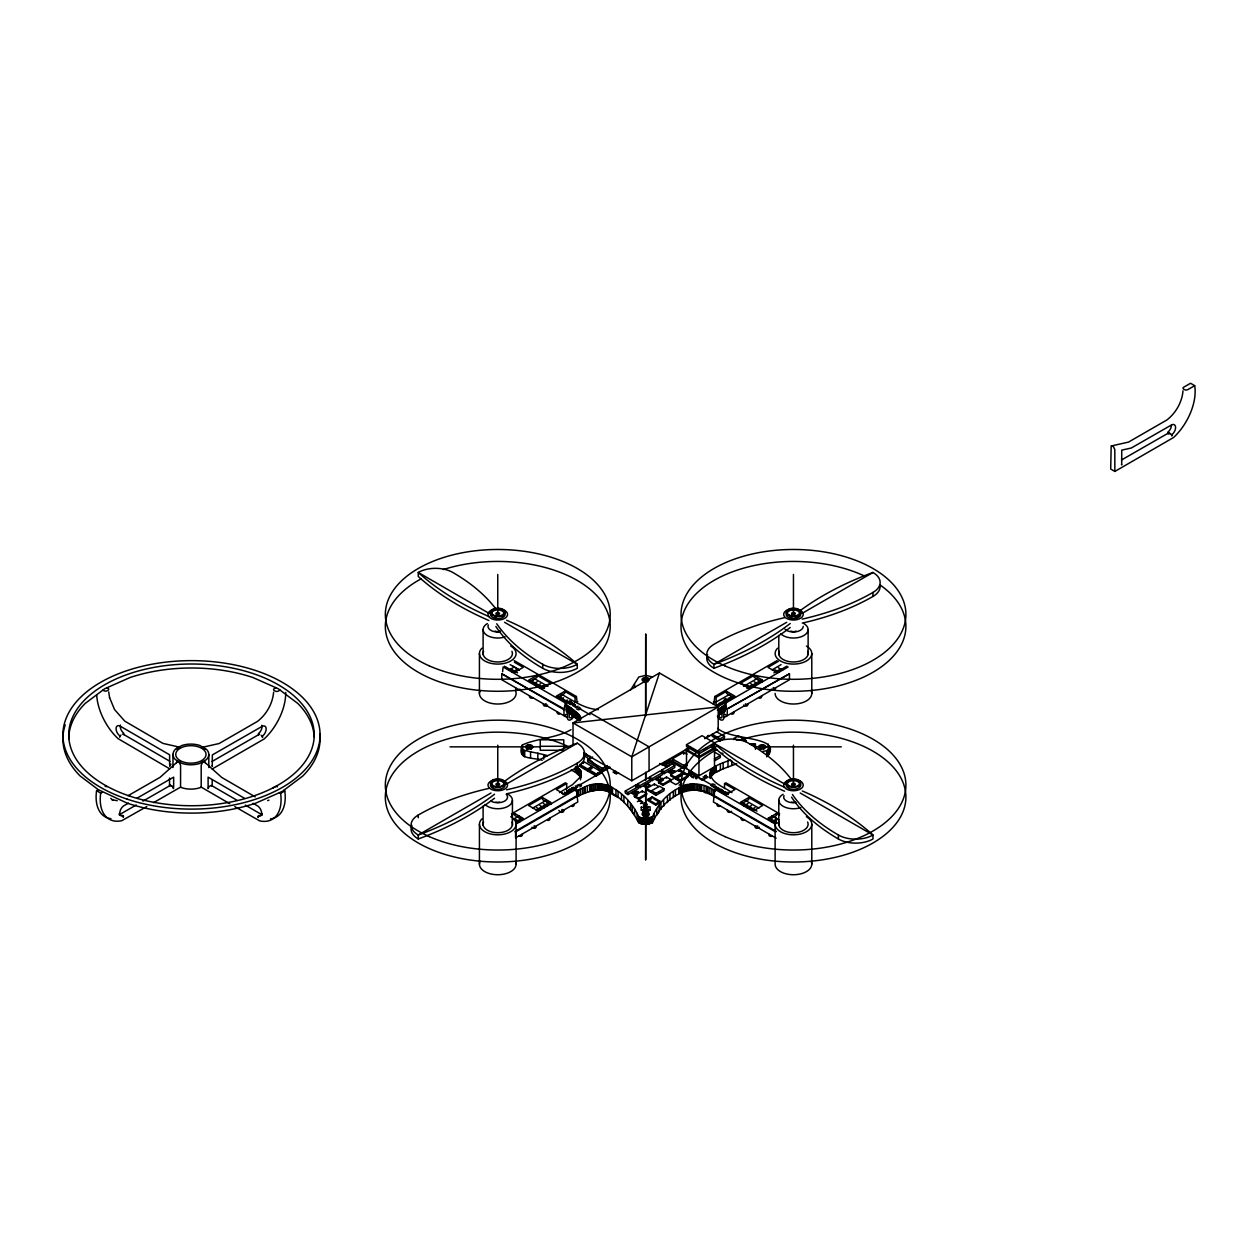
<?xml version="1.0" encoding="UTF-8"?>
<svg xmlns="http://www.w3.org/2000/svg" width="1258" height="1258" viewBox="0 0 1258 1258"><rect width="100%" height="100%" fill="white"/><g stroke="black" fill="none" stroke-linecap="round" stroke-linejoin="round"><path stroke-width="1.5" d="M172.362 786.454A2.437 1.415 60.2 0 1 173.588 788.577L172.362 786.454A6.18 3.554 60.2 0 0 170.789 785.542A2.437 1.415 60.2 0 0 169.563 786.25L169.516 778.073M173.651 787.131L173.651 777.145L136.823 798.311M153.555 802.651L180.554 787.146L180.586 765.273L179.312 762.521A5.913 3.412 60.2 0 0 177.724 761.593L160.002 777.381L128.017 795.732M571.022 729.687C556.146 738.242 537.213 738.179 522.447 744.925C515.89 760.461 533.549 757.143 542.229 760.272M521.85 746.859L522.447 754.769L522.007 745.868M523.611 756.074L523.611 750.098L522.447 748.777M530.562 757.835L530.562 751.844L523.611 750.098M537.826 759.234L537.826 753.243L530.562 751.844M543.708 759.124L543.708 754.643L537.826 753.243M571.022 713.994L571.022 708.002L566.21 704.936L566.21 710.927L578.869 720.535L578.869 714.544L571.022 708.002M572.516 715.063L572.516 709.072M576.982 773.072L576.982 767.097L580.803 771.06L580.803 777.051L575.205 772.019L575.205 767.537M575.834 772.381L575.834 766.389M576.133 717.956L576.133 711.965M577.485 719.167L577.485 713.176M578.46 774.142L578.46 768.151M579.545 719.812L578.869 714.544M579.875 775.431L579.875 769.44M580.504 779.818L580.803 771.06M580.567 776.469L580.567 770.494M580.504 719.875L579.545 715.315M581.054 776.296L581.054 771.799M581.275 777.46L581.18 772.396M582.297 788.216L577.107 790.606L577.107 796.581L582.297 794.207L582.297 788.216C605.491 774.519 629.503 796.33 638.797 816.709L638.797 822.701L640.086 823.33L646.549 824.32L652.603 822.701C662.321 798.421 691.523 779.174 715.456 797.195M582.297 794.207L583.948 793.515L583.948 787.539M583.948 793.515L585.269 793.012L585.269 787.021M585.269 793.012L592.156 790.779L592.156 784.803M589.735 785.432L589.735 791.424L597 790.103L597 784.127M597 790.103L598.336 790.04L598.336 784.048M598.336 790.04L599.28 790.024L599.28 784.048M602.488 784.174L602.488 790.166C619.109 793.153 631.17 808.658 638.797 822.701L637.067 819.304L637.067 813.313M603.761 790.307L603.761 784.316M604.768 790.449L604.768 784.457M606.576 790.842L606.576 784.85M608.809 791.659L608.809 785.668M612.473 793.546L612.473 787.555M618.055 797.556L618.055 791.565M623.921 802.541L623.921 796.55M627.726 806.331L627.726 800.34M632.208 805.733L632.208 811.725L634.63 815.121L634.63 809.13M638.765 799.302L638.765 798.107L646.675 793.546L646.675 794.741L638.765 799.302L634.378 796.77L634.378 795.575L642.272 791.015L646.675 793.546M640.086 817.338L640.809 823.597L640.086 817.338L638.797 816.709M641.313 806.771L641.297 810.278L650.103 810.278L650.103 806.771L641.313 807.463M641.58 823.817L640.809 817.606M642.351 824.006L641.58 817.826M643.168 824.147L643.168 818.156L642.351 818.015M643.168 818.156L644.851 818.329L644.851 824.32L646.549 824.32L646.549 818.329L652.603 816.725C662.321 792.43 691.523 773.183 715.456 791.203M647.398 824.257L647.398 818.266M649.049 824.006L649.049 818.015M651.314 823.33L651.314 817.338M651.99 817.04L651.99 823.031L652.603 816.725M660.922 809.539L660.922 803.548M663.674 806.347L663.674 800.355M667.479 802.541L667.495 796.566M669.901 800.355L669.901 794.364M675.436 795.968L675.436 789.977M680.751 786.533L680.751 792.524L679.556 793.185L679.556 787.194M685.704 784.63L685.704 790.622L683.55 791.266L683.55 785.275M692.12 790.024L692.12 784.048M693.064 790.04L693.064 784.048M696.067 790.26L696.067 784.284M699.244 784.803L699.244 790.779L697.624 790.48L697.624 784.505M700.329 791.046L700.329 785.055M706.131 787.021L706.131 793.012L704.024 792.226L704.024 786.234M707.452 793.515L707.452 787.539M709.103 794.207L709.103 788.216M710.345 777.79C708.223 765.745 722.108 763.653 730.521 759.895M712.987 795.952L712.987 789.961M714.292 796.581L714.292 790.606M711.147 769.943L710.597 777.051L714.418 773.072L714.418 767.097M722.517 706.571L718.884 709.072L718.884 715.063L725.237 710.927L725.237 704.936L722.517 706.571L722.517 712.563L717.343 716.242M714.418 773.072L723.146 768.811L723.146 762.82M723.492 711.965L723.492 705.974M769.503 746.356L767.27 750.491L766.704 756.829C784.945 735.647 731.008 741.056 717.595 728.335M767.789 750.098L767.789 756.074L768.638 749.233M768.245 747.016L768.245 744.028M768.968 754.769L768.968 748.777M715 784.866L713.019 783.923A3.365 1.934 0 0 0 710.723 785.055L712.201 786.486M262.151 815.2L262.183 813.674M641.313 809.995L650.103 809.885M521.897 753.338L522.762 750.46L522.18 751.388M273.599 692.262C272.672 703.631 266.303 714.638 257.434 721.432L219.112 743.525L201.767 747.441M1183.007 390.829C1182.08 402.198 1175.711 413.206 1166.842 419.999L1128.52 442.093L1111.176 446.008L1110.704 469.045L1114.84 471.436L1173.604 437.485A43.149 24.987 -59.9 0 0 1194.691 385.671L1190.555 383.265L1183.731 387.181A2.437 1.415 0 0 0 1183.338 388.879A6.18 3.57 0 0 0 1184.926 389.807A2.437 1.415 0 0 0 1187.866 389.587L1194.691 385.671M502.602 671.772L503.121 666.992L565.361 702.908L566.682 702.153L566.682 712.122M574.23 714.796A4.89 2.831 -60 0 1 570.44 719.906A4.89 2.831 -60 0 1 567.437 717.689L501.753 679.76L501.753 673.769L563.977 709.701L565.361 702.908M776.139 838.19L713.412 801.975L714.796 789.191L716.132 788.436L726.495 794.411L734.908 789.568L724.529 783.577L724.529 788.562M176.45 762.867L176.953 761.688M777.035 660.607L714.796 696.523L714.104 702.121L713.412 701.712M710.597 771.06C708.569 782.68 724.86 787.083 731.952 792.65M526.85 746.481C536.773 753.29 527.149 737.314 526.772 749.847M690.768 776.39L691.161 775.101M644.867 805.985L645.275 804.695M704.716 738.682L718.208 730.882L718.208 706.933L659.444 672.999L631.783 756.829L631.783 780.778L584.766 753.636M574.104 788.106L573.271 787.241L571.777 788.106M580.504 776.831L572.516 784.646L559.464 792.65M716.164 705.329L717.485 704.559L719.78 705.691M567.515 794.38L564.543 792.1M575.236 788.389L573.915 789.143L571.619 788.011M666.976 764.109L669.067 763.496L669.335 765.635M671.442 770.525L671.442 769.613L674.209 771.201M566.352 789.709L568.16 792.666M725.048 703.993L723.24 701.052M597.896 774.346L597.094 774.959M630.478 690.155L638.797 676.993L645.7 675.357L652.619 676.993M658.296 777.696L660.403 777.098L660.654 779.221L662.368 778.23M702.106 778.969L699.873 778.733L702.64 780.337L703.82 779.504L701.193 779.504M719.623 705.612L717.626 706.367M708.364 735.364L707.436 736.056M718.302 704.842L717.312 706.178M177.032 749.155L177.803 748.164M643.593 678.88C650.842 687.984 646.675 669.366 643.593 681.867M643.593 813.407C646.062 819.32 650.842 810.026 642.665 813.328L642.665 811.064C647.257 810.907 642.382 814.429 643.593 816.395M647.131 813.328L648.814 811.064L646.203 811.08M711.147 775.934L712.94 774.142L712.94 768.151M568.003 703.049L569.481 701.241L571.462 701.052M723.397 790.669L721.919 792.477L725.048 791.628M642.634 801.503L640.526 803.485L645.008 802.871M730.977 697.907L732.298 696.759M717.343 710.251L718.884 709.072M760.492 745.852C758.181 747.865 763.119 749.186 764.329 747.551C765.666 744.359 757.568 744.767 760.492 748.84M762.285 751.592L767.27 750.491M501.753 673.769L564.669 709.308M508.814 670.199L512.949 667.809M512.273 672.197L516.409 669.806M537.056 675.342L528.659 680.201L542.481 688.173L550.894 683.33L537.056 675.342L537.056 677.339L530.341 681.223M530.939 681.38L533.691 679.792M534.398 683.377L537.15 681.789M536.474 686.176L540.61 683.786M539.934 688.173L544.069 685.783M577.799 701.712L577.107 702.121L576.416 696.523L575.095 697.294L564.716 691.302L556.319 696.161L566.682 702.153M558.002 697.184L564.716 693.3L564.716 691.302M561.257 699.134L563.553 697.813M564.386 701.712L567.342 699.998M574.419 704.087L572.453 705.408L573.774 706.178M575.739 707.515L578.051 706.178M659.444 672.999L573.019 722.91L573.019 745.019M490.997 793.012L418.254 835.013L418.254 838.992A290.598 167.77 0 0 0 494.536 798.217M506.219 784.221L577.28 743.195A24.452 14.121 0 0 1 577.28 763.15L577.28 767.144A205.589 118.692 0 0 1 506.534 793.814M786.69 622.285L713.946 664.287L713.946 668.281A290.598 167.77 0 0 0 790.228 627.49M801.912 613.495L872.973 572.469A24.452 14.121 0 0 1 872.973 592.439L872.973 596.434A205.589 118.692 0 0 1 802.227 623.103M581.212 763.559L584.137 761.861L592.031 766.437L592.031 768.434L587.643 770.965L579.749 766.389L579.749 764.392L587.643 768.968L592.031 766.437M609.076 766.578L602.488 770.368L587.69 761.829L587.69 759.832L592.612 756.986M511.534 813.879L565.361 782.806L566.682 783.577L566.682 788.562M588.382 769.393L592.77 766.861L600.679 771.421L600.679 773.418L596.292 775.95L588.382 771.39L588.382 769.393L596.292 773.953L600.679 771.421M511.864 815.231L514.821 813.517L523.234 818.376L515.827 822.653M542.481 797.541L528.659 805.529L537.056 810.388L550.894 802.4L542.481 797.541L542.481 799.538L550.894 804.397M566.682 783.577L556.319 789.568L564.716 794.411L575.095 788.436L576.416 789.191L577.799 801.975L515.576 837.891L515.576 831.915L577.799 795.984M714.796 696.523L716.132 697.294L726.495 691.302L734.908 696.161L724.529 702.153L724.529 712.122M754.155 675.342L740.333 683.33L748.73 688.173L762.568 680.201L754.155 675.342L754.155 677.339L760.886 681.223M778.356 661.362L767.993 667.353L776.39 672.212L786.769 666.221L788.09 666.992L725.866 702.908L724.529 702.153M512.368 819.839L519.035 815.939M532.559 808.186L546.019 800.418M730.08 694.133L712.971 703.741M743.541 686.381L756.986 678.612M772.129 669.869L781.076 664.649M587.69 759.832L602.488 768.371L607.425 765.524M724.215 699.134L726.857 701.618M568.49 789.82L570.314 788.766L570.802 791.14L572.61 790.087M718.79 703.615L720.598 702.562L721.086 704.952L722.91 703.898M724.058 700.564L725.379 699.81M515.859 821.82L520.922 818.895M536.097 810.136L549.589 802.337M563.081 794.553L610.303 767.286M716.541 705.958L733.398 696.224M746.89 688.425L762.065 679.666M773.874 672.857L780.62 668.957M566.021 793.892L567.342 793.138M576.573 787.807L576.887 786.863M515.874 824.147L576.416 789.191M614.91 773.135L616.231 771.61M577.107 795.591L514.884 831.507L515.576 831.915M725.866 702.908L726.558 709.308L789.474 673.769L789.474 679.76L723.79 717.689A4.89 2.831 60 0 1 721.652 720.142A4.89 2.831 60 0 1 717.893 717.107M721.573 712.846L718.68 715.252A2.422 1.4 60 0 0 720.331 717.673A2.422 1.4 60 0 0 721.982 717.154L722.061 710.691M726.558 709.308L789.474 673.769M686.506 744.657L702.058 735.663L714.513 742.865L714.513 744.846L698.961 753.841L686.506 746.654L686.506 744.657L698.961 751.844L714.513 742.865M688.409 747.912L685.484 749.611L685.484 750.806L688.409 749.108M705.188 738.194L709.937 735.458M631.783 780.778L689.541 747.441M686.962 765.509L683.723 767.38L672.37 760.823L672.37 758.826L683.723 752.284L686.962 754.155M662.62 765.178L670.514 760.618L670.514 759.407L662.62 763.983L662.62 765.178L659.695 763.48M670.781 761.593L669.476 762.364L670.656 763.197L672.495 762.442M672.37 760.823L673.234 760.335M665.529 766.311L666.567 765.1L664.067 765.477L666.834 767.081M625.289 791.046L635.825 784.976L638.466 786.486L638.466 788.483L627.931 794.569L625.289 793.043L625.289 791.046L627.931 792.571L638.466 786.486M637.397 784.064L647.933 777.979L650.559 779.504L650.559 781.501L640.023 787.587L637.397 786.061L637.397 784.064L640.023 785.59L650.559 779.504M649.49 777.082L660.025 770.997L662.667 772.522L662.667 774.519L652.131 780.605L649.49 779.079L649.49 777.082L652.131 778.608L662.667 772.522M661.598 770.1L672.134 764.015L674.76 765.524L674.76 767.522L664.224 773.607L661.598 772.097L661.598 770.1L664.224 771.61L674.76 765.524M720.063 738.823L724.451 736.292L724.451 738.289L720.063 740.82L712.154 736.26L712.154 734.263L720.063 738.823L720.063 740.82M704.008 749.721L707.389 747.771M646.14 784.41L647.854 783.419C647.367 784.552 652.572 784.803 648.641 785.857M637.9 791.502L636.186 792.493L634.865 790.967M645.999 786.926L648.389 786.612M657.761 780.133L660.135 779.834M670.388 772.648L672.763 772.349M634.079 794.002L636.454 793.704M683.692 768.261L683.723 765.383L686.962 763.512M688.566 746.654L688.566 750.633L698.961 756.624L712.437 748.84L712.437 744.846M673.407 771.657L674.996 770.745M686.506 768.607L686.506 750.633L698.961 757.835L714.513 748.84L714.513 766.814L698.961 775.793L683.692 767.05L679.304 769.597L679.304 770.792L687.214 775.353L691.601 772.821L691.601 771.626L687.198 774.157L679.304 769.597M646.47 788.593L650.858 791.125L650.858 792.32L646.47 789.788L646.47 788.593L654.38 784.017L658.767 786.564M658.563 781.595L666.473 777.035L670.86 779.567L670.86 780.778L662.966 785.338L658.579 782.806L658.563 781.595L662.966 784.143L670.86 779.567M670.671 774.614L678.581 770.053L682.968 772.585L682.968 773.78L675.059 778.34L670.671 775.809L670.671 774.614L675.059 777.145L682.968 772.585M733.933 739.657L733.933 738.462L738.32 735.93L746.23 740.49L746.23 741.685L743.069 739.861M634.378 796.77L637.539 794.946M658.563 782.791L663.312 780.07M650.858 791.125L659.554 786.219L663.941 788.75L663.941 790.747L656.047 795.308L651.66 792.776L651.66 790.779L656.047 793.311L663.941 788.75M670.593 780.385L674.398 778.183L680.609 781.784L675.782 784.583L670.247 781.391M675.861 777.601L683.754 773.041L688.157 775.573L688.157 776.784L680.248 781.344L675.861 778.796L675.861 777.601L680.248 780.149L688.157 775.573M675.861 778.796L680.594 776.06M637.366 801.645L640.133 800.057L641.328 801.047L638.687 800.89M679.1 779.237L679.76 780.369M714.355 758.951L720.347 755.492L720.347 757.489L714.355 760.948M647.854 799.333L652.242 796.801L660.151 801.362L660.151 802.557L655.748 805.089L647.854 800.528L647.854 799.333L655.748 803.893L660.151 801.362M689.18 775.478L691.963 773.874L693.142 774.865L690.5 774.724M650.166 799.49L651.613 798.657M643.294 805.073L646.062 803.485L647.257 804.46L644.615 804.318M679.037 785.181L681.663 783.655M704.606 775.997L706.194 775.085M704.48 778.356L706.854 777.9M713.349 787.524L715.66 786.203M724.529 783.577L725.866 782.806L779.677 813.879M717.154 789.537L718.947 788.294L717.642 787.539M724.058 793.704L728.351 792.194M748.73 797.541L740.333 802.4L754.155 810.388L762.568 805.529L748.73 797.541L748.73 799.538L742.016 803.422M743.887 805.922L748.038 803.532M747.346 807.935L751.498 805.529M752.19 809.13L754.957 807.526M779.362 815.231L776.39 813.517L767.993 818.376L776.878 823.503M769.471 819.1L772.223 817.511M769.66 819.398L776.39 815.514L776.39 813.517M771.547 821.899L775.683 819.508M314.17 737.015A122.734 70.857 0 0 0 297.769 703.426L278.27 688.755L275.911 687.701L274.323 688.613A2.437 1.415 0 0 0 273.929 690.312A6.18 3.57 0 0 0 275.518 691.24A2.437 1.415 0 0 0 278.458 691.019L280.062 690.092M319.736 733.587A128.583 74.238 0 0 1 302.832 775.982L282.405 791.345L255.767 803.154A128.583 74.238 0 0 1 127.184 803.154L98.328 789.678L96.567 790.684L100.703 793.09L102.354 792.147M128.458 803.123L123.426 806.016A6.133 3.554 -59.9 0 0 119.809 813.045A6.133 3.554 -59.9 0 0 123.426 815.907L123.347 817.37A2.437 1.447 61.4 0 0 122.152 815.231M212.083 761.452L257.701 735.222M212.177 769L264.196 738.933A43.149 24.987 -59.9 0 0 285.723 692.466M146.809 806.52L121.79 820.703A43.149 24.987 -59.8 0 1 100.703 793.09M1121.491 460.003L1167.11 433.79M121.02 813.722L136.226 804.994M142.972 801.11L170.019 785.605M234.774 806.614L259.651 820.861A43.149 24.846 60.2 0 0 280.628 793.326L284.78 790.936L283.758 790.339M170.49 764.549A2.437 1.415 -59.8 0 0 169.673 766.232L170.899 764.125M575.944 791.203L577.107 790.606M577.107 796.581L580.253 795.103L580.253 789.112M229.742 803.689L201.201 787.131L199.849 787.744A17.911 10.347 0 0 1 181.938 787.744L180.554 787.146M723.146 768.811L736.716 763.763M268.945 800.151L267.687 800.623M566.352 702.09L569.481 701.241M695.643 777.837C699.244 780.337 691.57 777.208 698.536 777.68M562.074 793.515L563.065 793.515M576.4 707.122L574.764 706.933M715 786.58L716.635 786.769M732.612 698.284L730.159 697.246L731.967 696.57M658.406 792.949L659.601 791.801M592.156 790.779L595.333 790.26L595.333 784.284M180.444 747.629L179.391 747.252A5.913 3.412 -59.8 0 0 178.259 747.834M646.549 818.329L644.851 818.329M117.246 800.686L112.025 799.789L113.204 800.371L110.72 798.327M582.926 767.081L581.872 766.767M588.068 770.038L586.48 769.283M694.322 775.557L695.643 776.611L691.696 776.925L693.394 777.916M591.574 772.066L590.505 771.767M644.489 679.587L645.716 679.587M754.721 745.271L750.822 744.469L754.721 744.469L754.721 747.535M540.28 746.293L563.757 746.293M450.034 746.859L540.107 746.843M563.474 746.859L569.449 746.843M712.107 746.859L716.116 746.843M755.13 746.859L841.272 746.843M563.757 750.287L540.28 750.287L540.28 739.814L563.757 739.814L563.757 748.966M671.851 763.889L673.156 762.82M682.842 766.72L684.934 766.72M600.931 769.707L604.029 769.707M579.859 786.863L581.51 785.731A3.365 1.934 0 0 0 579.529 784.394L577.06 785.244M643.75 808.658L647.65 808.658M645.716 814.115L646.942 814.115M579.199 707.232L580.693 708.647A3.365 1.934 0 0 1 578.381 709.795L576.4 708.836M599.28 790.024L602.488 790.166L601.45 790.087L601.45 784.096M598.336 709.654C584.671 708.962 572.877 700.549 561.351 694.149M1111.537 445.882L1111.946 445.914A5.913 3.397 60.1 0 1 1113.534 446.826L1114.808 449.593L1114.84 471.436M202.113 747.315L202.538 747.346A5.913 3.397 60.1 0 1 204.111 748.274L204.897 749.249M666.19 765.933L668.423 766.169M615.728 772.648L618.527 772.931M559.275 698.001L561.571 697.246L560.423 696.193M717.139 788.184L715.66 788.672L716.651 789.426M615.728 771.327L613.086 772.082L616.546 774.079M728.838 700.281L725.379 698.473M574.261 704.181L575.566 705.329L572.94 704.936M179.815 747.221L162.911 743.384L124.809 721.164L114.525 709.528L109.525 697.482M543.708 754.643L547.497 755.633M721.589 701.995L724.718 702.845M566.698 790.857L569.811 791.707M715.252 736.826L714.45 736.528M705.801 777.601L703.159 776.831L705.015 778.969M255.17 796.864L221.691 777.428L204.063 761.593A5.913 3.428 -59.9 0 0 202.475 762.505L201.186 765.257L201.201 787.131M560.926 697.624L558.615 697.624M275.911 687.701L252.858 677.496A122.734 70.857 0 0 0 130.109 677.496L104.697 688.755L85.198 703.426A122.734 70.857 0 0 0 68.75 738.855M571.006 770.006L575.205 772.019M778.45 667.809L782.586 670.199M774.991 669.806L779.142 672.197M757.709 679.792L761.845 682.182M754.25 681.789L757.001 683.377M750.79 683.77L754.942 686.176M747.331 685.767L750.098 687.371M733.225 697.184L726.495 693.3L726.495 691.302M728.351 698.096L730.646 699.432M733.933 738.462L737.094 740.286M716.541 731.731L724.451 736.292M718.805 739.044L720.519 740.034M489.299 613.495L418.254 572.469L418.254 576.463A290.598 167.77 0 0 0 488.89 620.509M504.537 622.285L577.28 664.287L577.28 668.281A24.452 14.121 0 0 1 542.701 668.281A205.589 118.692 0 0 1 495.872 626.468M784.992 784.221L713.946 743.195L713.946 747.189A290.598 167.77 0 0 0 784.583 791.235M800.23 793.012L872.973 835.013L872.973 838.992A24.452 14.121 0 0 1 838.394 838.992A205.589 118.692 0 0 1 791.565 797.179M711.399 747.048L714.513 748.84M715.094 752.457L720.347 755.492M690.06 747.504L695.989 750.932M514.192 660.607L576.416 696.523M514.349 662.227L523.234 667.353L514.821 672.212L504.458 666.221M705.408 775.541L708.175 777.145M512.572 665.985L519.302 669.869M534.43 678.612L547.89 686.381M745.412 800.418L758.873 808.186M772.318 815.955L779.048 819.839M510.135 664.649L519.035 669.775M772.192 815.939L778.12 819.367M672.37 758.826L683.723 765.383M590.301 712.924L649.065 746.859L649.065 770.808M571.289 702.279L573.113 703.332L568.993 703.615L570.817 704.653M720.598 789.049L722.406 790.103L718.287 790.386L720.111 791.424M725.866 792.1L727.187 792.855M688.441 770.997L691.601 772.821M510.811 668.957L517.557 672.857M531.033 680.641L544.525 688.425M558.017 696.224L590.065 714.717M669.319 760.477L682.811 768.261M689.557 772.16L728.351 794.553M741.843 802.337L757.017 811.111M768.827 817.92L777.255 822.795M714.796 789.191L775.353 824.147M714.104 795.591L776.343 831.507M569.654 712.846L572.547 715.252A2.422 1.4 -60 0 1 570.88 717.673A2.422 1.4 -60 0 1 569.229 717.154L569.166 710.691M713.412 795.984L775.651 831.915M583.885 752.599L586.511 754.124L586.511 755.319L583.885 753.794M654.585 793.924L653.673 793.09M653.83 798.909L660.151 802.557M636.595 791.188L638.435 792.257M597.896 772.821L599.201 773.591M634.378 795.575L638.765 798.107M583.712 767.836L585.3 768.748M592.345 772.821L593.933 773.733M610.775 793.358L617.002 796.959M575.252 785.92L577.548 787.241M546.821 801.535L549.589 803.139M543.362 803.532L547.513 805.922M539.918 805.529L544.054 807.919M536.458 807.526L540.594 809.916M519.161 817.511L521.928 819.1M521.551 819.398L514.821 815.514L514.821 813.517M515.717 819.493L519.869 821.883M107.024 687.717L108.015 688.299A2.437 1.415 0 0 1 108.392 689.997A6.18 3.57 0 0 1 107.307 690.689A2.437 1.415 0 0 1 103.848 690.689L102.873 690.123M279.465 792.65L280.628 793.326M211.737 785.621L236.944 800.245M245.341 805.12L260.469 813.895M1169.547 433.177L1170.239 433.585L1168.32 433.916M244.712 798.437L208.089 777.145L208.136 788.577A2.437 1.415 -59.9 0 1 209.363 786.47A6.18 3.585 -59.9 0 1 210.967 785.558A2.437 1.415 -59.9 0 1 212.177 786.266L212.24 779.756M253.031 803.264L258.016 806.174A6.133 3.538 60.1 0 1 261.633 813.218A6.133 3.538 60.1 0 1 258.016 816.065L258.11 817.527A2.437 1.447 -61.1 0 1 258.55 816.363M124.542 734.955L169.909 761.326M169.783 768.874L118.048 738.635A43.149 24.846 60.1 0 1 96.693 694.966M169.516 784.725L170.789 785.542M98.328 789.678L80.135 775.982A128.583 74.238 0 0 1 65.227 724.797M204.834 761.688L205.337 762.867M580.504 716.871L581.149 718.727M109.588 697.703L108.723 691.947M119.29 813.501L119.321 815.027M792.43 794.49A205.589 118.692 0 0 0 838.394 835.013L838.394 838.992M811.787 653.515L811.787 693.425M811.787 824.226L811.787 864.152M808.123 629.566L808.123 654.616M793.452 574.466L793.452 614.391M793.452 745.192L793.452 785.102M778.796 635.337L778.796 654.616M778.796 800.277L778.796 825.327M775.117 824.226L775.117 864.152A18.335 10.583 0 0 0 795.842 874.64A18.335 10.583 0 0 0 811.158 861.415M769.393 745.868L769.503 753.338M769.22 748.321L769.22 754.297M768.245 749.674L768.245 755.665M766.688 750.837L766.688 755.335M763.952 745.852L763.952 748.84M763.433 745.617L763.433 748.62M762.851 745.475L762.851 748.479M762.222 745.428L762.222 748.431M761.577 745.475L761.577 748.479M760.996 745.617L760.996 748.62M755.476 749.343L755.476 743.871L750.082 744.264M738.32 735.93L738.32 737.125M731.779 760.933L731.779 765.414M727.989 760.823L727.989 766.814M727.25 709.701L727.25 715.692L723.79 713.695L723.79 717.689M721.479 707.248L721.479 713.239M720.378 708.002L720.378 713.994M720.378 764.015L720.378 770.006L716.195 772.019L716.195 766.043M716.132 697.294L716.132 703.945M715.566 766.389L715.566 772.381M712.248 768.717L712.248 774.692M711.525 769.44L711.525 775.431M711.147 789.112L711.147 795.103M710.833 770.494L710.833 776.469M710.345 771.814L710.22 778.388M701.665 785.432L701.665 791.424M698.961 751.844L698.961 756.624M698.961 757.835L698.961 775.793M694.416 784.127L694.416 790.103M690.925 784.048L690.925 790.04M689.95 784.096L689.95 790.087M688.928 784.174L688.928 790.166M687.639 784.316L687.639 790.307M687.198 774.157L687.198 775.353M686.632 784.457L686.632 790.449M684.824 784.85L684.824 790.842M683.723 752.284L683.723 754.281M683.754 773.041L683.754 774.236M682.591 785.668L682.591 791.659M680.248 780.149L680.248 781.344M678.927 787.555L678.927 793.546M678.581 770.053L678.581 771.248M675.059 777.145L675.059 778.34M673.345 791.581L673.345 797.556M666.473 777.035L666.473 778.23M664.224 771.61L664.224 773.607M662.966 784.143L662.966 785.338M659.192 805.749L659.192 811.725L656.77 815.121L656.77 809.146M656.047 793.311L656.047 795.308M655.748 803.893L655.748 805.089M654.38 784.017L654.38 785.228M654.333 813.328L654.333 819.32M652.242 796.801L652.242 797.997M652.131 778.608L652.131 780.605M650.59 817.606L649.82 823.817L649.82 817.826M648.232 818.172L648.232 824.147M647.839 678.88L647.839 681.867M647.839 813.407L647.839 816.395M647.445 678.581L647.445 681.584M647.445 813.108L647.445 816.096M646.942 678.361L646.942 681.349M646.942 812.888L646.942 815.876M646.345 678.219L646.345 681.223M646.345 812.747L646.345 815.734M645.087 678.219L645.087 681.223M645.087 812.747L645.087 815.734M644.489 678.361L644.489 681.349M644.489 812.888L644.489 815.876M643.986 678.581L643.986 681.584M643.986 813.108L643.986 816.096M644.002 818.266L644.002 824.257M642.272 791.015L642.272 792.21M640.023 785.59L640.023 787.587M639.41 817.04L639.41 823.031M635.825 784.976L635.825 786.958M634.63 684.572L634.63 687.56M630.478 803.532L630.478 809.523M627.931 792.571L627.931 794.569M621.499 794.364L621.499 800.34M615.964 789.961L615.964 795.952M611.86 787.194L611.86 793.185M610.649 786.533L610.649 792.524M607.85 785.275L607.85 791.266M605.696 784.63L605.696 790.622M602.488 768.371L602.488 770.368M600.475 784.048L600.475 790.04M596.292 773.953L596.292 775.95M593.776 784.505L593.776 790.48M591.071 785.055L591.071 791.046M590.112 756.121L590.112 757.316L587.47 755.806L587.47 754.611M587.643 768.968L587.643 770.965M587.376 786.234L587.376 792.226M583.398 762.238L583.398 763.433M581.275 774.205L581.275 777.192M580.253 769.943L580.253 775.934M579.985 715.944L579.985 720.425M579.152 768.717L579.152 774.692M578.413 789.961L578.413 795.952M575.236 711.21L575.236 717.186M575.095 697.294L575.095 702.279M574.057 710.251L574.057 716.242M569.937 707.248L569.937 713.239M568.883 706.571L568.883 712.563M567.908 705.974L567.908 711.965M567.437 717.689L567.437 713.695L563.977 715.692L563.977 709.701M496.737 623.779A205.589 118.692 0 0 0 542.701 664.287L542.701 668.281M531.332 746.136L531.332 749.139M530.939 745.852L530.939 748.84M530.436 745.617L530.436 748.62M529.854 745.475L529.854 748.479M529.209 745.428L529.209 748.431M528.58 745.475L528.58 748.479M527.998 745.617L527.998 748.62M527.479 745.852L527.479 748.84M527.102 746.136L527.102 749.139M524.696 750.837L524.696 756.829M524.13 750.491L524.13 756.467M523.155 749.674L523.155 755.665M522.762 749.233L522.762 755.225M522.447 744.925L522.447 750.916M522.18 745.396L522.196 754.297M516.095 824.226L516.095 864.152M512.431 800.277L512.431 825.327M497.759 574.466L497.759 614.391M497.759 745.192L497.759 785.102M483.103 629.566L483.103 654.616M483.103 806.064L483.103 825.327M479.424 653.515L479.424 693.425M479.424 824.226L479.424 864.152M488.985 788.373A205.589 118.692 0 0 0 418.254 815.042L418.254 817.716M208.812 754.438L208.812 767.553M172.975 754.438L172.975 767.553M169.626 764.785L169.61 754.8L119.683 725.85A6.133 3.538 60.1 0 0 116.066 728.697A6.133 3.538 60.1 0 0 119.683 735.741L119.699 737.157A2.437 1.384 -58.6 0 1 120.957 735.065M1168.069 433.302A2.437 1.368 58.9 0 0 1167.911 433.68L1167.817 432.186A6.133 3.554 -59.9 0 0 1171.45 425.141M1168.336 433.051A2.437 1.368 58.9 0 1 1169.107 432.988M1170.679 433.9A2.437 1.368 58.9 0 1 1171.937 436.007L1171.953 434.576A6.133 3.554 -59.9 0 0 1175.585 427.547A6.133 3.554 -59.9 0 0 1171.953 424.685L1131.319 448.005L1121.743 450.128L1121.696 464.925A2.437 1.4 60.1 0 0 1121.523 464.344M212.099 765.776A2.437 1.4 60.1 0 1 212.272 766.358L212.335 754.926L262.545 726.133A6.133 3.554 -59.9 0 1 266.177 728.98A6.133 3.554 -59.9 0 1 262.545 736.024L262.529 737.44A2.437 1.368 58.9 0 0 261.271 735.348M106.836 786.769A6.18 3.57 0 0 0 106.332 786.549A2.437 1.415 0 0 0 105.106 786.36M110.956 818.691A43.149 24.987 -59.8 0 1 96.567 790.684M120.391 725.017A6.133 3.538 60.1 0 0 123.834 733.351L123.756 734.845A2.437 1.384 -58.6 0 0 122.561 734.153M261.868 725.284A6.133 3.554 -59.9 0 1 258.409 733.618L258.503 735.112A2.437 1.368 58.9 0 1 259.683 734.42M119.51 814.649A2.437 1.447 61.4 0 1 120.579 814.303M284.78 790.936A43.149 24.846 60.2 0 1 270.486 818.895M258.896 815.829A2.437 1.447 -61.1 0 1 259.305 815.388M260.893 814.476A2.437 1.447 -61.1 0 1 261.695 814.555M277.499 786.769A2.437 1.415 0 0 0 274.543 786.989A6.18 3.57 0 0 0 273.473 787.681A2.437 1.415 0 0 0 273.222 788.027M645.716 681.694A3.664 2.123 0 0 1 642.067 679.399A3.664 2.123 0 0 1 646.345 677.496A3.664 2.123 0 0 1 649.254 680.138M722.957 753.573A4.293 2.485 0 0 1 722.029 753.039M838.394 835.013A24.452 14.121 0 0 0 872.973 835.013A290.598 167.77 0 0 0 802.321 790.967M739.059 740.27A112.449 64.929 0 0 1 905.681 793.043A112.449 64.929 0 0 1 751.734 857.374A112.449 64.929 0 0 1 716.966 749.501M791.722 779.85A205.589 118.692 0 0 0 748.51 743.195A24.452 14.121 0 0 0 713.946 743.195A290.598 167.77 0 0 0 784.583 787.241M800.544 784.017A7.328 4.23 0 0 1 792.493 789.301A7.328 4.23 0 0 1 787.099 782.995M795.984 779.661A9.781 5.645 0 0 1 801.472 788.341A9.781 5.645 0 0 1 785.448 788.341A9.781 5.645 0 0 1 790.92 779.661M795.984 802.541A9.781 5.645 0 0 1 784.017 795.622M788.97 786.91A6.353 3.664 0 0 1 787.948 786.14M787.319 785.259A6.353 3.664 0 0 1 793.452 780.636A6.353 3.664 0 0 1 799.601 785.259M795.292 802.117A3.664 2.123 0 0 1 791.628 802.117M800.796 807.605A14.671 8.476 0 0 1 781.816 805.435A14.671 8.476 0 0 1 783.089 794.285M731.606 811.3A4.89 2.831 -60 0 1 727.25 809.948M772.192 835.91A4.89 2.831 -60 0 1 768.732 833.912M759.25 827.261A4.89 2.831 -60 0 1 754.91 825.924M757.914 826.097A2.422 1.4 -60 0 1 756.876 825.767M744.532 819.933A4.89 2.831 -60 0 1 741.072 817.936M720.331 805.969A4.89 2.831 -60 0 1 716.871 803.972M807.62 822.04A14.671 8.476 0 0 1 793.452 832.702A14.671 8.476 0 0 1 779.284 822.04M806.425 816.741A18.335 10.583 0 0 1 807.494 831.035A18.335 10.583 0 0 1 782.948 832.906A18.335 10.583 0 0 1 777.586 818.942M872.973 592.439A205.589 118.692 0 0 1 802.227 619.109M800.748 610.209A290.598 167.77 0 0 1 872.973 572.469M880.128 586.448A24.452 14.121 0 0 1 872.973 596.434M879.594 584.64A112.449 64.929 0 0 1 819.618 689.51A112.449 64.929 0 0 1 683.927 611.655A112.449 64.929 0 0 1 865.19 576.368M784.678 617.662A205.589 118.692 0 0 0 713.946 644.332A24.452 14.121 0 0 0 713.946 664.287A290.598 167.77 0 0 0 790.228 623.496M713.946 668.281A24.452 14.121 0 0 1 707.609 654.647M800.796 614.391A7.328 4.23 0 0 1 791.565 618.48A7.328 4.23 0 0 1 787.099 612.269M799.805 612.269A7.328 4.23 0 0 1 800.544 613.291M795.984 608.935A9.781 5.645 0 0 1 800.953 618.024A9.781 5.645 0 0 1 784.599 616.782A9.781 5.645 0 0 1 793.452 608.746M803.233 626.374A9.781 5.645 0 0 1 795.984 631.815A9.781 5.645 0 0 1 784.992 629.189M787.319 614.549A6.353 3.664 0 0 1 795.103 610.051A6.353 3.664 0 0 1 797.949 616.184M796.629 616.766A6.353 3.664 0 0 1 795.103 617.143M791.817 617.143A6.353 3.664 0 0 1 790.276 616.766M796.047 631.06A3.664 2.123 0 0 1 790.857 631.06M803.831 623.575A14.671 8.476 0 0 1 802.384 636.281A14.671 8.476 0 0 1 780.762 633.796M734.169 711.698A4.89 2.831 60 0 1 731.606 714.072M775.651 687.749A4.89 2.831 60 0 1 771.296 689.085M773.67 687.591A2.422 1.4 60 0 1 773.041 687.953M761.813 695.737A4.89 2.831 60 0 1 759.25 698.111M747.991 703.709A4.89 2.831 60 0 1 743.635 705.062M745.742 703.82A2.422 1.4 60 0 1 745.396 703.93M811.158 690.689A18.335 10.583 0 0 1 795.842 703.93A18.335 10.583 0 0 1 775.117 693.425M807.62 651.314A14.671 8.476 0 0 1 793.452 661.975A14.671 8.476 0 0 1 779.284 651.314M806.425 646.03A18.335 10.583 0 0 1 807.494 660.308A18.335 10.583 0 0 1 782.948 662.18A18.335 10.583 0 0 1 777.586 648.216M496.029 609.124A205.589 118.692 0 0 0 452.817 572.469A24.452 14.121 0 0 0 418.254 572.469A290.598 167.77 0 0 0 488.89 616.514M443.366 569.544A112.449 64.929 0 0 1 609.988 622.317A112.449 64.929 0 0 1 456.041 686.648A112.449 64.929 0 0 1 421.273 578.774M542.701 664.287A24.452 14.121 0 0 0 577.28 664.287A290.598 167.77 0 0 0 506.628 620.241M504.112 612.269A7.328 4.23 0 0 1 497.759 618.621A7.328 4.23 0 0 1 491.406 612.269M500.291 608.935A9.781 5.645 0 0 1 505.26 618.024A9.781 5.645 0 0 1 488.906 616.782A9.781 5.645 0 0 1 497.759 608.746M500.291 631.815A9.781 5.645 0 0 1 488.324 624.911M491.626 614.549A6.353 3.664 0 0 1 499.41 610.051A6.353 3.664 0 0 1 502.256 616.184M496.124 617.143A6.353 3.664 0 0 1 494.583 616.766M500.354 631.06A3.664 2.123 0 0 1 495.165 631.06M505.103 636.894A14.671 8.476 0 0 1 486.123 634.708A14.671 8.476 0 0 1 487.396 623.575M519.931 689.085A4.89 2.831 -60 0 1 515.576 687.749M532.857 697.718A4.89 2.831 -60 0 1 529.398 695.737M546.239 703.882A2.422 1.4 -60 0 1 545.469 703.82M547.576 705.062A4.89 2.831 -60 0 1 543.236 703.709M559.621 714.072A4.89 2.831 -60 0 1 557.058 711.698M515.481 690.689A18.335 10.583 0 0 1 497.759 704.024A18.335 10.583 0 0 1 480.053 690.689M511.927 651.314A14.671 8.476 0 0 1 497.759 661.975A14.671 8.476 0 0 1 483.591 651.314M510.732 646.03A18.335 10.583 0 0 1 511.802 660.308A18.335 10.583 0 0 1 487.255 662.18A18.335 10.583 0 0 1 481.893 648.216M418.254 815.042A24.452 14.121 0 0 0 418.254 835.013A290.598 167.77 0 0 0 494.536 794.223M418.254 838.992A24.452 14.121 0 0 1 411.916 825.358M583.901 755.35A112.449 64.929 0 0 1 523.926 860.22A112.449 64.929 0 0 1 388.235 782.382A112.449 64.929 0 0 1 569.497 747.095M577.28 763.15A205.589 118.692 0 0 1 506.534 789.82M505.056 780.919A290.598 167.77 0 0 1 577.28 743.195M584.435 757.159A24.452 14.121 0 0 1 577.28 767.144M504.851 784.017A7.328 4.23 0 0 1 496.8 789.301A7.328 4.23 0 0 1 491.406 782.995M506.235 794.254A9.781 5.645 0 0 1 503.719 801.566A9.781 5.645 0 0 1 490.856 801.079M500.291 779.661A9.781 5.645 0 0 1 505.779 788.341A9.781 5.645 0 0 1 489.755 788.341A9.781 5.645 0 0 1 495.227 779.661M493.278 786.91A6.353 3.664 0 0 1 492.255 786.14M491.626 785.259A6.353 3.664 0 0 1 497.759 780.636A6.353 3.664 0 0 1 503.908 785.259M499.599 802.117A3.664 2.123 0 0 1 495.935 802.117M508.138 794.285A14.671 8.476 0 0 1 506.691 806.991A14.671 8.476 0 0 1 485.069 804.507M563.977 809.948A4.89 2.831 60 0 1 558.788 810.419M522.495 833.912A4.89 2.831 60 0 1 519.035 835.91M534.351 825.767A2.422 1.4 60 0 1 534.068 826.019M536.317 825.924A4.89 2.831 60 0 1 531.961 827.261M550.139 817.936A4.89 2.831 60 0 1 547.576 820.31M562.169 809.429A2.422 1.4 60 0 1 561.728 810.058M574.34 803.972A4.89 2.831 60 0 1 571.777 806.347M515.481 861.415A18.335 10.583 0 0 1 497.759 874.735A18.335 10.583 0 0 1 480.053 861.415M511.927 822.04A14.671 8.476 0 0 1 497.759 832.702A14.671 8.476 0 0 1 483.591 822.04M510.732 816.741A18.335 10.583 0 0 1 511.802 831.035A18.335 10.583 0 0 1 487.255 832.906A18.335 10.583 0 0 1 481.893 818.942M632.114 792.713L631.988 793.248A4.167 2.406 0 0 0 633.953 794.38L635.526 793.468A4.167 2.406 0 0 0 633.56 792.336L632.114 792.713M644.033 785.621L643.907 786.156A4.309 2.485 0 0 0 645.873 787.304L647.461 786.392A4.167 2.406 0 0 0 645.48 785.244L644.033 785.621M655.795 778.844L655.67 779.378A4.167 2.406 0 0 0 657.635 780.51L659.208 779.598A4.167 2.406 0 0 0 657.242 778.466L655.795 778.844M668.407 771.358L668.281 771.893A4.309 2.485 0 0 0 670.247 773.041L671.835 772.113A4.167 2.406 0 0 0 669.854 770.981L668.407 771.358M176.497 748.416L175.381 749.265A17.911 10.347 0 0 0 175.381 759.612L181.938 763.402A17.911 10.347 0 0 0 199.849 763.402L206.406 759.612A17.911 10.347 0 0 0 206.406 749.265L199.849 745.475A17.911 10.347 0 0 0 181.938 745.475L176.497 748.416M718.208 706.933L631.783 756.829L573.019 722.91L718.208 706.933M647.65 806.394L643.75 806.394L643.75 809.46L647.65 809.46L647.65 806.394M645.716 715.896L645.716 633.938L645.606 715.912M645.716 779.944L645.716 772.16L645.606 779.944M645.716 859.749L645.716 783.828L645.606 859.764M180.177 760.618A15.159 8.743 0 0 0 205.526 756.703A15.159 8.743 0 0 0 186.97 745.994A15.159 8.743 0 0 0 180.177 760.618M127.184 799.16A128.583 74.238 0 0 0 320.067 734.861A128.583 74.238 0 0 0 127.184 670.577A128.583 74.238 0 0 0 127.184 799.16M130.109 796.235A122.734 70.857 0 0 0 314.217 734.861A122.734 70.857 0 0 0 130.109 673.502A122.734 70.857 0 0 0 130.109 796.235M526.615 748.337A3.664 2.123 0 0 0 532.763 747.394A3.664 2.123 0 0 0 528.266 744.799A3.664 2.123 0 0 0 526.615 748.337M643.121 815.609A3.664 2.123 0 0 0 649.254 814.649A3.664 2.123 0 0 0 644.772 812.055A3.664 2.123 0 0 0 643.121 815.609M760.382 748.683A3.664 2.123 0 0 0 765.886 746.843A3.664 2.123 0 0 0 760.382 745.019A3.664 2.123 0 0 0 760.382 748.683M725.001 836.617A112.449 64.929 0 0 0 904.942 793.578A112.449 64.929 0 0 0 750.428 725.127A112.449 64.929 0 0 0 725.001 836.617M788.279 786.108A7.328 4.23 0 0 0 800.544 784.206A7.328 4.23 0 0 0 791.565 779.016A7.328 4.23 0 0 0 788.279 786.108M788.97 785.7A6.353 3.664 0 0 0 799.601 784.064A6.353 3.664 0 0 0 791.817 779.567A6.353 3.664 0 0 0 788.97 785.7M792.163 785.055A1.84 1.054 0 0 0 795.229 784.583A1.84 1.054 0 0 0 792.98 783.294A1.84 1.054 0 0 0 792.163 785.055M725.001 665.891A112.449 64.929 0 0 0 904.942 622.867A112.449 64.929 0 0 0 750.428 554.416A112.449 64.929 0 0 0 725.001 665.891M788.279 615.382A7.328 4.23 0 0 0 800.544 613.495A7.328 4.23 0 0 0 791.565 608.306A7.328 4.23 0 0 0 788.279 615.382M788.97 614.989A6.353 3.664 0 0 0 799.601 613.338A6.353 3.664 0 0 0 791.817 608.856A6.353 3.664 0 0 0 788.97 614.989M792.163 614.344A1.84 1.054 0 0 0 795.229 613.873A1.84 1.054 0 0 0 792.98 612.567A1.84 1.054 0 0 0 792.163 614.344M429.308 665.891A112.449 64.929 0 0 0 609.249 622.867A112.449 64.929 0 0 0 454.736 554.416A112.449 64.929 0 0 0 429.308 665.891M492.586 615.382A7.328 4.23 0 0 0 504.851 613.495A7.328 4.23 0 0 0 495.872 608.306A7.328 4.23 0 0 0 492.586 615.382M493.278 614.989A6.353 3.664 0 0 0 503.908 613.338A6.353 3.664 0 0 0 496.124 608.856A6.353 3.664 0 0 0 493.278 614.989M496.47 614.344A1.84 1.054 0 0 0 499.536 613.873A1.84 1.054 0 0 0 497.287 612.567A1.84 1.054 0 0 0 496.47 614.344M429.308 836.617A112.449 64.929 0 0 0 609.249 793.578A112.449 64.929 0 0 0 454.736 725.127A112.449 64.929 0 0 0 429.308 836.617M492.586 786.108A7.328 4.23 0 0 0 504.851 784.206A7.328 4.23 0 0 0 495.872 779.016A7.328 4.23 0 0 0 492.586 786.108M493.278 785.7A6.353 3.664 0 0 0 503.908 784.064A6.353 3.664 0 0 0 496.124 779.567A6.353 3.664 0 0 0 493.278 785.7M496.847 785.228A1.84 1.054 0 0 0 499.599 784.316A1.84 1.054 0 0 0 496.847 783.388A1.84 1.054 0 0 0 496.847 785.228"/></g></svg>
